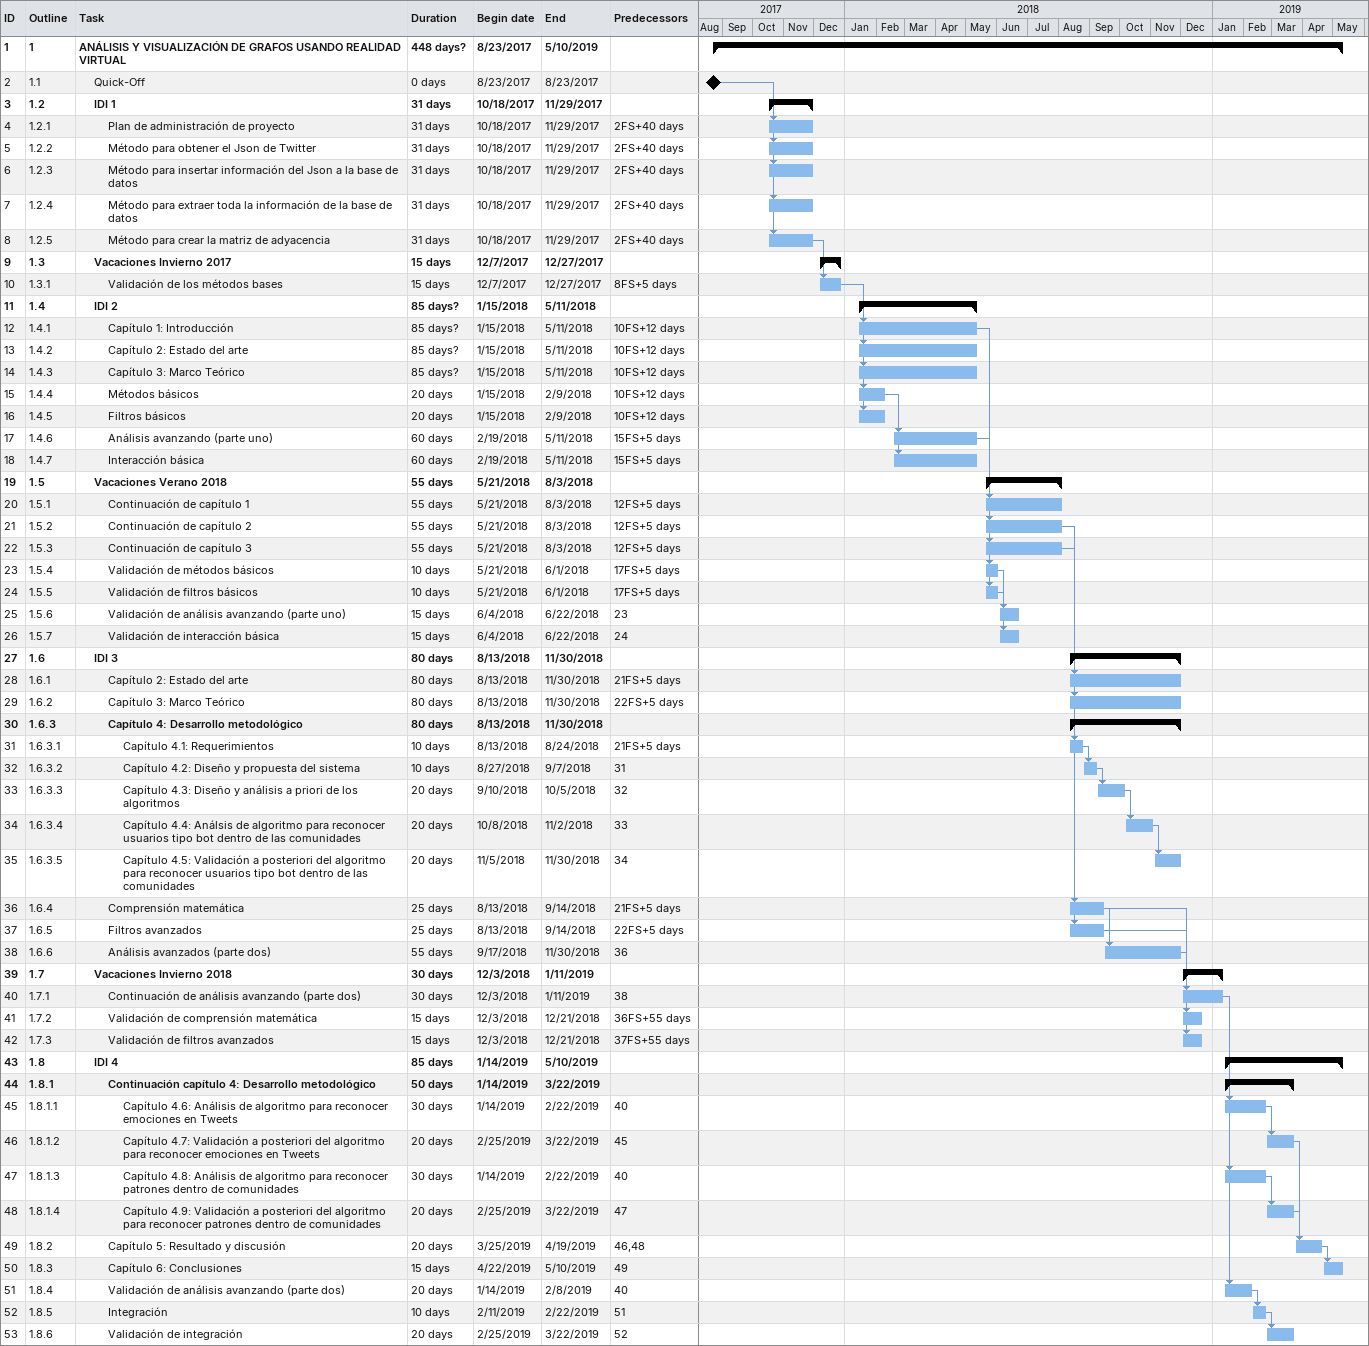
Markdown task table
| ID | WBS | Task | Duration | Start | Finish | Predecessors |
|---|---|---|---|---|---|---|
| 1 | 1 | **ANÁLISIS Y VISUALIZACIÓN DE GRAFOS USANDO REALIDAD VIRTUAL** | 448d? | 2017-08-23 | 2019-05-10 |  |
| 2 | 1.1 | Quick-Off | 0d | 2017-08-23 | 2017-08-23 |  |
| 3 | 1.2 | **IDI 1** | 31d | 2017-10-18 | 2017-11-29 |  |
| 4 | 1.2.1 | Plan de administración de proyecto | 31d | 2017-10-18 | 2017-11-29 | 2FS+40d |
| 5 | 1.2.2 | Método para obtener el Json de Twitter | 31d | 2017-10-18 | 2017-11-29 | 2FS+40d |
| 6 | 1.2.3 | Método para insertar información del Json a la base de datos | 31d | 2017-10-18 | 2017-11-29 | 2FS+40d |
| 7 | 1.2.4 | Método para extraer toda la información de la base de datos | 31d | 2017-10-18 | 2017-11-29 | 2FS+40d |
| 8 | 1.2.5 | Método para crear la matriz de adyacencia | 31d | 2017-10-18 | 2017-11-29 | 2FS+40d |
| 9 | 1.3 | **Vacaciones Invierno 2017** | 15d | 2017-12-07 | 2017-12-27 |  |
| 10 | 1.3.1 | Validación de los métodos bases | 15d | 2017-12-07 | 2017-12-27 | 8FS+5d |
| 11 | 1.4 | **IDI 2** | 85d? | 2018-01-15 | 2018-05-11 |  |
| 12 | 1.4.1 | Capítulo 1: Introducción | 85d? | 2018-01-15 | 2018-05-11 | 10FS+12d |
| 13 | 1.4.2 | Capítulo 2: Estado del arte | 85d? | 2018-01-15 | 2018-05-11 | 10FS+12d |
| 14 | 1.4.3 | Capítulo 3: Marco Teórico | 85d? | 2018-01-15 | 2018-05-11 | 10FS+12d |
| 15 | 1.4.4 | Métodos básicos | 20d | 2018-01-15 | 2018-02-09 | 10FS+12d |
| 16 | 1.4.5 | Filtros básicos | 20d | 2018-01-15 | 2018-02-09 | 10FS+12d |
| 17 | 1.4.6 | Análisis avanzando (parte uno) | 60d | 2018-02-19 | 2018-05-11 | 15FS+5d |
| 18 | 1.4.7 | Interacción básica | 60d | 2018-02-19 | 2018-05-11 | 15FS+5d |
| 19 | 1.5 | **Vacaciones Verano 2018** | 55d | 2018-05-21 | 2018-08-03 |  |
| 20 | 1.5.1 | Continuación de capítulo 1 | 55d | 2018-05-21 | 2018-08-03 | 12FS+5d |
| 21 | 1.5.2 | Continuación de capítulo 2 | 55d | 2018-05-21 | 2018-08-03 | 12FS+5d |
| 22 | 1.5.3 | Continuación de capítulo 3 | 55d | 2018-05-21 | 2018-08-03 | 12FS+5d |
| 23 | 1.5.4 | Validación de métodos básicos | 10d | 2018-05-21 | 2018-06-01 | 17FS+5d |
| 24 | 1.5.5 | Validación de filtros básicos | 10d | 2018-05-21 | 2018-06-01 | 17FS+5d |
| 25 | 1.5.6 | Validación de análisis avanzando (parte uno) | 15d | 2018-06-04 | 2018-06-22 | 23 |
| 26 | 1.5.7 | Validación de interacción básica | 15d | 2018-06-04 | 2018-06-22 | 24 |
| 27 | 1.6 | **IDI 3** | 80d | 2018-08-13 | 2018-11-30 |  |
| 28 | 1.6.1 | Capítulo 2: Estado del arte | 80d | 2018-08-13 | 2018-11-30 | 21FS+5d |
| 29 | 1.6.2 | Capítulo 3: Marco Teórico | 80d | 2018-08-13 | 2018-11-30 | 22FS+5d |
| 30 | 1.6.3 | **Capítulo 4: Desarrollo metodológico** | 80d | 2018-08-13 | 2018-11-30 |  |
| 31 | 1.6.3.1 | Capítulo 4.1: Requerimientos | 10d | 2018-08-13 | 2018-08-24 | 21FS+5d |
| 32 | 1.6.3.2 | Capítulo 4.2: Diseño y propuesta del sistema | 10d | 2018-08-27 | 2018-09-07 | 31 |
| 33 | 1.6.3.3 | Capítulo 4.3: Diseño y análisis a priori de los algoritmos | 20d | 2018-09-10 | 2018-10-05 | 32 |
| 34 | 1.6.3.4 | Capítulo 4.4: Análsis de algoritmo para reconocer usuarios tipo bot dentro de las comunidades | 20d | 2018-10-08 | 2018-11-02 | 33 |
| 35 | 1.6.3.5 | Capítulo 4.5: Validación a posteriori del algoritmo para reconocer usuarios tipo bot dentro de las comunidades | 20d | 2018-11-05 | 2018-11-30 | 34 |
| 36 | 1.6.4 | Comprensión matemática | 25d | 2018-08-13 | 2018-09-14 | 21FS+5d |
| 37 | 1.6.5 | Filtros avanzados | 25d | 2018-08-13 | 2018-09-14 | 22FS+5d |
| 38 | 1.6.6 | Análisis avanzados (parte dos) | 55d | 2018-09-17 | 2018-11-30 | 36 |
| 39 | 1.7 | **Vacaciones Invierno 2018** | 30d | 2018-12-03 | 2019-01-11 |  |
| 40 | 1.7.1 | Continuación de análisis avanzando (parte dos) | 30d | 2018-12-03 | 2019-01-11 | 38 |
| 41 | 1.7.2 | Validación de comprensión matemática | 15d | 2018-12-03 | 2018-12-21 | 36FS+55d |
| 42 | 1.7.3 | Validación de filtros avanzados | 15d | 2018-12-03 | 2018-12-21 | 37FS+55d |
| 43 | 1.8 | **IDI 4** | 85d | 2019-01-14 | 2019-05-10 |  |
| 44 | 1.8.1 | **Continuación capítulo 4: Desarrollo metodológico** | 50d | 2019-01-14 | 2019-03-22 |  |
| 45 | 1.8.1.1 | Capítulo 4.6: Análisis de algoritmo para reconocer emociones en Tweets | 30d | 2019-01-14 | 2019-02-22 | 40 |
| 46 | 1.8.1.2 | Capítulo 4.7: Validación a posteriori del algoritmo para reconocer emociones en Tweets | 20d | 2019-02-25 | 2019-03-22 | 45 |
| 47 | 1.8.1.3 | Capítulo 4.8: Análisis de algoritmo para reconocer patrones dentro de comunidades | 30d | 2019-01-14 | 2019-02-22 | 40 |
| 48 | 1.8.1.4 | Capítulo 4.9: Validación a posteriori del algoritmo para reconocer patrones dentro de comunidades | 20d | 2019-02-25 | 2019-03-22 | 47 |
| 49 | 1.8.2 | Capítulo 5: Resultado y discusión | 20d | 2019-03-25 | 2019-04-19 | 46, 48 |
| 50 | 1.8.3 | Capítulo 6: Conclusiones | 15d | 2019-04-22 | 2019-05-10 | 49 |
| 51 | 1.8.4 | Validación de análisis avanzando (parte dos) | 20d | 2019-01-14 | 2019-02-08 | 40 |
| 52 | 1.8.5 | Integración | 10d | 2019-02-11 | 2019-02-22 | 51 |
| 53 | 1.8.6 | Validación de integración | 20d | 2019-02-25 | 2019-03-22 | 52 |
